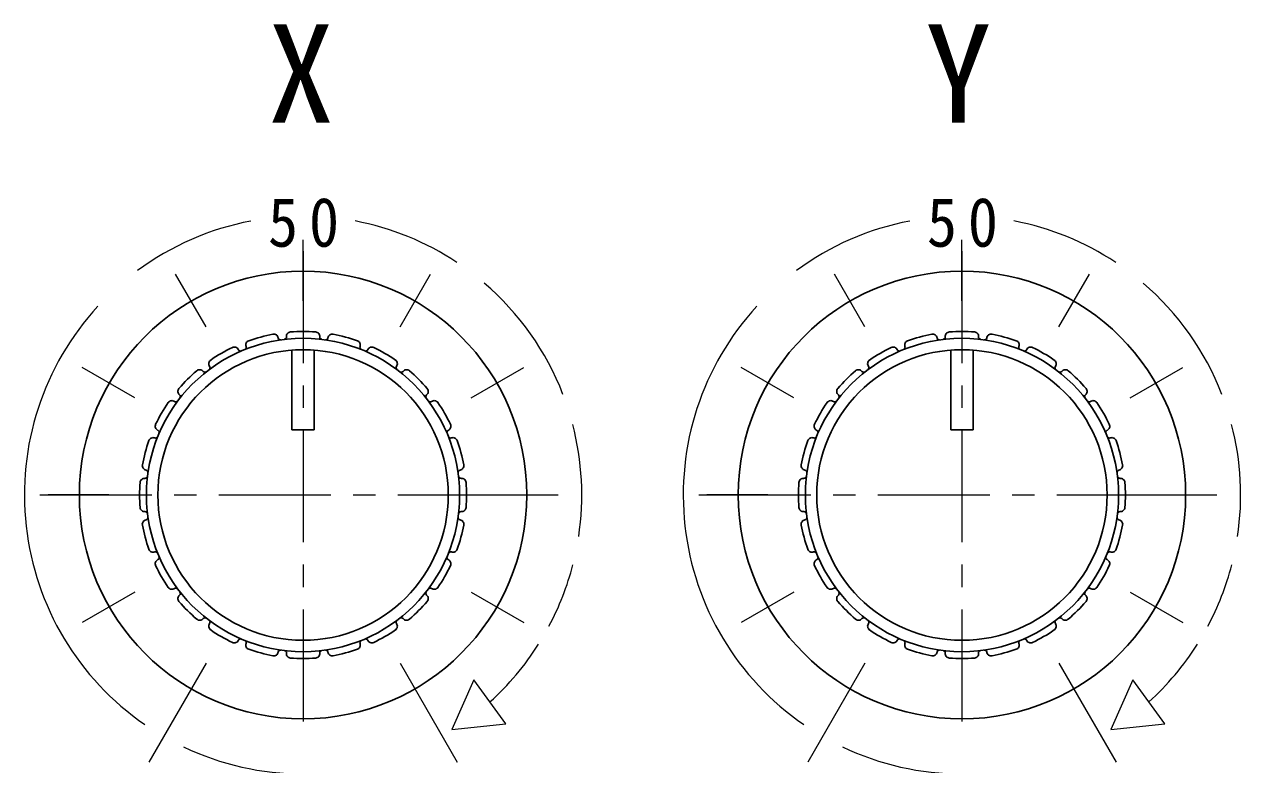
# Model space of a CAD drawing. Units: millimetres on the paper. Extents: x -288 to 1485, y -698 to 177.
# Drawn here: x -174.3 to -119.9, y 106 to 139.1 of the extents above; entities that cross this region are included whole.
import ezdxf
from ezdxf.enums import TextEntityAlignment as Align

# ---------------------------------------------------------------- set-up
doc = ezdxf.new("R2010")
doc.units = ezdxf.units.MM
doc.linetypes.add('CHAIN1', pattern=[8, 5, -1, 1, -1])
for name, color, linetype, lineweight in [('0-1_外形1', 3, 'Continuous', 25), ('0-9_中心線', 3, 'Continuous', 25), ('0-A_寸法文字', 1, 'Continuous', 9), ('0-F', 3, 'Continuous', 25)]:
    doc.layers.add(name, color=color, linetype=linetype, lineweight=lineweight)
doc.styles.add('ＭＳ ゴシック', font='')
doc.styles.get('ＭＳ ゴシック').set_extended_font_data('MS Gothic')

msp = doc.modelspace()

# ---------------------------------------------------------------- linework, layer by layer
at = {"layer": '0-1_外形1'}
for p, q in [((-162.905, 125.086), (-162.905, 125.085)), ((-162.539, 125.134), (-162.539, 125.133)), ((-161.051, 125.134), (-161.051, 125.133)), ((-160.685, 125.086), (-160.685, 125.085)), ((-133.454, 125.086), (-133.453, 125.085)), ((-133.087, 125.134), (-133.087, 125.133)), ((-131.6, 125.134), (-131.6, 125.133)), ((-131.233, 125.086), (-131.233, 125.085)), ((-164.684, 124.559), (-164.683, 124.559)), ((-164.342, 124.701), (-164.342, 124.7)), ((-162.295, 124.541), (-162.295, 120.984)), ((-161.295, 124.541), (-161.295, 120.984)), ((-159.248, 124.701), (-159.248, 124.7)), ((-158.906, 124.559), (-158.907, 124.559)), ((-135.232, 124.559), (-135.232, 124.559)), ((-134.89, 124.701), (-134.89, 124.7)), ((-132.843, 124.541), (-132.843, 120.984)), ((-131.843, 124.541), (-131.843, 120.984)), ((-129.796, 124.701), (-129.796, 124.7)), ((-129.455, 124.559), (-129.455, 124.559)), ((-166.265, 123.59), (-166.265, 123.59)), ((-165.972, 123.816), (-165.972, 123.815)), ((-157.618, 123.816), (-157.619, 123.815)), ((-157.325, 123.59), (-157.325, 123.59)), ((-136.813, 123.59), (-136.813, 123.59)), ((-136.52, 123.816), (-136.52, 123.815)), ((-128.166, 123.816), (-128.167, 123.815)), ((-127.873, 123.59), (-127.874, 123.59)), ((-167.317, 122.539), (-167.316, 122.538)), ((-156.273, 122.539), (-156.274, 122.538)), ((-137.865, 122.539), (-137.865, 122.538)), ((-126.821, 122.539), (-126.822, 122.538)), ((-167.542, 122.245), (-167.541, 122.245)), ((-156.048, 122.245), (-156.049, 122.245)), ((-138.09, 122.245), (-138.09, 122.245)), ((-126.596, 122.245), (-126.597, 122.245)), ((-168.286, 120.957), (-168.285, 120.957)), ((-162.295, 120.984), (-161.295, 120.984)), ((-155.304, 120.957), (-155.305, 120.957)), ((-138.834, 120.957), (-138.833, 120.957)), ((-132.843, 120.984), (-131.843, 120.984)), ((-125.852, 120.957), (-125.853, 120.957)), ((-168.427, 120.616), (-168.427, 120.615)), ((-155.163, 120.616), (-155.164, 120.615)), ((-138.976, 120.616), (-138.975, 120.615)), ((-125.711, 120.616), (-125.712, 120.615)), ((-168.812, 119.179), (-168.812, 119.179)), ((-154.778, 119.179), (-154.779, 119.179)), ((-139.361, 119.179), (-139.36, 119.179)), ((-125.326, 119.179), (-125.327, 119.179)), ((-168.861, 118.812), (-168.86, 118.812)), ((-154.73, 118.812), (-154.73, 118.812)), ((-139.409, 118.812), (-139.408, 118.812)), ((-125.278, 118.812), (-125.279, 118.812)), ((-168.861, 117.325), (-168.86, 117.325)), ((-168.812, 116.958), (-168.812, 116.958)), ((-154.778, 116.958), (-154.779, 116.958)), ((-154.73, 117.325), (-154.73, 117.325)), ((-139.409, 117.325), (-139.408, 117.325)), ((-139.361, 116.958), (-139.36, 116.958)), ((-125.326, 116.958), (-125.327, 116.958)), ((-125.278, 117.325), (-125.279, 117.325)), ((-168.427, 115.521), (-168.427, 115.522)), ((-155.163, 115.521), (-155.164, 115.522)), ((-138.976, 115.521), (-138.975, 115.522)), ((-125.711, 115.521), (-125.712, 115.522)), ((-168.286, 115.18), (-168.285, 115.18)), ((-155.304, 115.18), (-155.305, 115.18)), ((-138.834, 115.18), (-138.833, 115.18)), ((-125.852, 115.18), (-125.853, 115.18)), ((-167.542, 113.892), (-167.541, 113.892)), ((-156.048, 113.892), (-156.049, 113.892)), ((-138.09, 113.892), (-138.09, 113.892)), ((-126.596, 113.892), (-126.597, 113.892)), ((-167.317, 113.598), (-167.316, 113.599)), ((-156.273, 113.598), (-156.274, 113.599)), ((-137.865, 113.598), (-137.865, 113.599)), ((-126.821, 113.598), (-126.822, 113.599)), ((-166.265, 112.546), (-166.265, 112.547)), ((-165.972, 112.321), (-165.972, 112.322)), ((-157.618, 112.321), (-157.619, 112.322)), ((-157.325, 112.546), (-157.325, 112.547)), ((-136.813, 112.546), (-136.813, 112.547)), ((-136.52, 112.321), (-136.52, 112.322)), ((-128.166, 112.321), (-128.167, 112.322)), ((-127.873, 112.546), (-127.874, 112.547)), ((-164.684, 111.578), (-164.683, 111.578)), ((-158.906, 111.578), (-158.907, 111.578)), ((-135.232, 111.578), (-135.232, 111.578)), ((-129.455, 111.578), (-129.455, 111.578)), ((-164.342, 111.436), (-164.342, 111.437)), ((-162.905, 111.051), (-162.905, 111.052)), ((-162.539, 111.003), (-162.539, 111.004)), ((-161.051, 111.003), (-161.051, 111.004)), ((-160.685, 111.051), (-160.685, 111.052)), ((-159.248, 111.436), (-159.248, 111.437)), ((-134.89, 111.436), (-134.89, 111.437)), ((-133.454, 111.051), (-133.453, 111.052)), ((-133.087, 111.003), (-133.087, 111.004)), ((-131.6, 111.003), (-131.6, 111.004)), ((-131.233, 111.051), (-131.233, 111.052)), ((-129.796, 111.436), (-129.796, 111.437))]:
    msp.add_line(p, q, dxfattribs=at)
for centre, radius in [((-161.795, 118.068), 10), ((-132.343, 118.068), 10), ((-161.795, 118.068), 7), ((-132.343, 118.068), 7), ((-161.795, 118.068), 6.492), ((-132.343, 118.068), 6.492)]:
    msp.add_circle(centre, radius, dxfattribs=at)
for centre, radius, start, end in [((-161.792, 118.058), 7.317, 100.6102, 109.3898), ((-163.103, 125.054), 0.2, 9, 100.6102), ((-162.807, 125.101), 0.1, 189, 278.1948), ((-162.638, 125.124), 0.1, 276.8052, 6), ((-162.34, 125.154), 0.2, 94.3898, 186), ((-161.795, 118.057), 7.317, 85.6102, 94.3898), ((-161.25, 125.154), 0.2, 354, 85.6102), ((-160.952, 125.124), 0.1, 174, 263.1948), ((-160.784, 125.101), 0.1, 261.8052, 351), ((-160.487, 125.054), 0.2, 79.3898, 171), ((-161.798, 118.058), 7.317, 70.6102, 79.3898), ((-132.34, 118.058), 7.317, 100.6102, 109.3898), ((-133.651, 125.054), 0.2, 9, 100.6102), ((-133.355, 125.101), 0.1, 189, 278.1948), ((-133.187, 125.124), 0.1, 276.8052, 6), ((-132.888, 125.154), 0.2, 94.3898, 186), ((-132.343, 118.057), 7.317, 85.6102, 94.3898), ((-131.799, 125.154), 0.2, 354, 85.6102), ((-131.5, 125.124), 0.1, 174, 263.1948), ((-131.332, 125.101), 0.1, 261.8052, 351), ((-131.036, 125.054), 0.2, 79.3898, 171), ((-132.346, 118.058), 7.317, 70.6102, 79.3898), ((-161.79, 118.059), 7.317, 115.6102, 124.3898), ((-164.866, 124.477), 0.2, 24, 115.6102), ((-164.592, 124.6), 0.1, 204, 293.1948), ((-164.436, 124.665), 0.1, 291.8052, 21), ((-164.155, 124.772), 0.2, 109.3898, 201), ((-159.435, 124.772), 0.2, 339, 70.6102), ((-159.155, 124.665), 0.1, 159, 248.1948), ((-158.998, 124.6), 0.1, 246.8052, 336), ((-158.724, 124.477), 0.2, 64.3898, 156), ((-161.801, 118.059), 7.317, 55.6102, 64.3898), ((-132.338, 118.059), 7.317, 115.6102, 124.3898), ((-135.414, 124.477), 0.2, 24, 115.6102), ((-135.141, 124.6), 0.1, 204, 293.1948), ((-134.984, 124.665), 0.1, 291.8052, 21), ((-134.703, 124.772), 0.2, 109.3898, 201), ((-129.983, 124.772), 0.2, 339, 70.6102), ((-129.703, 124.665), 0.1, 159, 248.1948), ((-129.546, 124.6), 0.1, 246.8052, 336), ((-129.272, 124.477), 0.2, 64.3898, 156), ((-132.349, 118.059), 7.317, 55.6102, 64.3898), ((-165.81, 123.932), 0.2, 124.3898, 216), ((-157.78, 123.932), 0.2, 324, 55.6102), ((-136.358, 123.932), 0.2, 124.3898, 216), ((-128.329, 123.932), 0.2, 324, 55.6102), ((-161.787, 118.061), 7.317, 130.6102, 139.3898), ((-166.42, 123.464), 0.2, 39, 130.6102), ((-166.188, 123.653), 0.1, 219, 308.1948), ((-166.053, 123.757), 0.1, 306.8052, 36), ((-157.537, 123.757), 0.1, 144, 233.1948), ((-157.403, 123.653), 0.1, 231.8052, 321), ((-157.17, 123.464), 0.2, 49.3898, 141), ((-161.803, 118.061), 7.317, 40.6102, 49.3898), ((-132.335, 118.061), 7.317, 130.6102, 139.3898), ((-136.968, 123.464), 0.2, 39, 130.6102), ((-136.736, 123.653), 0.1, 219, 308.1948), ((-136.601, 123.757), 0.1, 306.8052, 36), ((-128.085, 123.757), 0.1, 144, 233.1948), ((-127.951, 123.653), 0.1, 231.8052, 321), ((-127.718, 123.464), 0.2, 49.3898, 141), ((-132.351, 118.061), 7.317, 40.6102, 49.3898), ((-167.191, 122.694), 0.2, 139.3898, 231), ((-167.38, 122.461), 0.1, 321.8052, 51), ((-156.21, 122.461), 0.1, 129, 218.1948), ((-156.4, 122.694), 0.2, 309, 40.6102), ((-137.739, 122.694), 0.2, 139.3898, 231), ((-137.928, 122.461), 0.1, 321.8052, 51), ((-126.758, 122.461), 0.1, 129, 218.1948), ((-126.948, 122.694), 0.2, 309, 40.6102), ((-161.786, 118.063), 7.317, 145.6102, 154.3898), ((-167.659, 122.083), 0.2, 54, 145.6102), ((-167.483, 122.326), 0.1, 234, 323.1948), ((-156.107, 122.326), 0.1, 216.8052, 306), ((-155.931, 122.083), 0.2, 34.3898, 126), ((-161.805, 118.063), 7.317, 25.6102, 34.3898), ((-132.334, 118.063), 7.317, 145.6102, 154.3898), ((-138.207, 122.083), 0.2, 54, 145.6102), ((-138.032, 122.326), 0.1, 234, 323.1948), ((-126.655, 122.326), 0.1, 216.8052, 306), ((-126.479, 122.083), 0.2, 34.3898, 126), ((-132.353, 118.063), 7.317, 25.6102, 34.3898), ((-168.204, 121.139), 0.2, 154.3898, 246), ((-168.327, 120.866), 0.1, 336.8052, 66), ((-155.264, 120.866), 0.1, 114, 203.1948), ((-155.386, 121.139), 0.2, 294, 25.6102), ((-138.752, 121.139), 0.2, 154.3898, 246), ((-138.875, 120.866), 0.1, 336.8052, 66), ((-125.812, 120.866), 0.1, 114, 203.1948), ((-125.935, 121.139), 0.2, 294, 25.6102), ((-161.784, 118.066), 7.317, 160.6102, 169.3898), ((-168.498, 120.429), 0.2, 69, 160.6102), ((-168.392, 120.709), 0.1, 249, 338.1948), ((-155.199, 120.709), 0.1, 201.8052, 291), ((-155.092, 120.429), 0.2, 19.3898, 111), ((-161.806, 118.066), 7.317, 10.6102, 19.3898), ((-132.333, 118.066), 7.317, 160.6102, 169.3898), ((-139.046, 120.429), 0.2, 69, 160.6102), ((-138.94, 120.709), 0.1, 249, 338.1948), ((-125.747, 120.709), 0.1, 201.8052, 291), ((-125.64, 120.429), 0.2, 19.3898, 111), ((-132.354, 118.066), 7.317, 10.6102, 19.3898), ((-168.78, 119.376), 0.2, 169.3898, 261), ((-168.828, 119.08), 0.1, 351.8052, 81), ((-154.762, 119.08), 0.1, 99, 188.1948), ((-154.81, 119.376), 0.2, 279, 10.6102), ((-139.328, 119.376), 0.2, 169.3898, 261), ((-139.376, 119.08), 0.1, 351.8052, 81), ((-125.31, 119.08), 0.1, 99, 188.1948), ((-125.358, 119.376), 0.2, 279, 10.6102), ((-161.784, 118.068), 7.317, 175.6102, 184.3898), ((-168.881, 118.613), 0.2, 84, 175.6102), ((-168.85, 118.912), 0.1, 264, 353.1948), ((-154.74, 118.912), 0.1, 186.8052, 276), ((-154.709, 118.613), 0.2, 4.3898, 96), ((-161.806, 118.068), 7.317, 355.6102, 4.3898), ((-132.332, 118.068), 7.317, 175.6102, 184.3898), ((-139.429, 118.613), 0.2, 84, 175.6102), ((-139.398, 118.912), 0.1, 264, 353.1948), ((-125.288, 118.912), 0.1, 186.8052, 276), ((-125.258, 118.613), 0.2, 4.3898, 96), ((-132.354, 118.068), 7.317, 355.6102, 4.3898), ((-168.881, 117.524), 0.2, 184.3898, 276), ((-154.709, 117.524), 0.2, 264, 355.6102), ((-139.429, 117.524), 0.2, 184.3898, 276), ((-125.258, 117.524), 0.2, 264, 355.6102), ((-168.78, 116.761), 0.2, 99, 190.6102), ((-168.85, 117.225), 0.1, 6.8052, 96), ((-168.828, 117.057), 0.1, 279, 8.1948), ((-154.762, 117.057), 0.1, 171.8052, 261), ((-154.74, 117.225), 0.1, 84, 173.1948), ((-154.81, 116.761), 0.2, 349.3898, 81), ((-139.328, 116.761), 0.2, 99, 190.6102), ((-139.398, 117.225), 0.1, 6.8052, 96), ((-139.376, 117.057), 0.1, 279, 8.1948), ((-125.31, 117.057), 0.1, 171.8052, 261), ((-125.288, 117.225), 0.1, 84, 173.1948), ((-125.358, 116.761), 0.2, 349.3898, 81), ((-161.784, 118.071), 7.317, 190.6102, 199.3898), ((-161.806, 118.071), 7.317, 340.6102, 349.3898), ((-132.333, 118.071), 7.317, 190.6102, 199.3898), ((-132.354, 118.071), 7.317, 340.6102, 349.3898), ((-168.498, 115.708), 0.2, 199.3898, 291), ((-168.392, 115.428), 0.1, 21.8052, 111), ((-168.327, 115.271), 0.1, 294, 23.1948), ((-155.264, 115.271), 0.1, 156.8052, 246), ((-155.199, 115.428), 0.1, 69, 158.1948), ((-155.092, 115.708), 0.2, 249, 340.6102), ((-139.046, 115.708), 0.2, 199.3898, 291), ((-138.94, 115.428), 0.1, 21.8052, 111), ((-138.875, 115.271), 0.1, 294, 23.1948), ((-125.812, 115.271), 0.1, 156.8052, 246), ((-125.747, 115.428), 0.1, 69, 158.1948), ((-125.64, 115.708), 0.2, 249, 340.6102), ((-168.204, 114.997), 0.2, 114, 205.6102), ((-161.786, 118.074), 7.317, 205.6102, 214.3898), ((-161.805, 118.074), 7.317, 325.6102, 334.3898), ((-155.386, 114.997), 0.2, 334.3898, 66), ((-138.752, 114.997), 0.2, 114, 205.6102), ((-132.334, 118.074), 7.317, 205.6102, 214.3898), ((-132.353, 118.074), 7.317, 325.6102, 334.3898), ((-125.935, 114.997), 0.2, 334.3898, 66), ((-167.659, 114.054), 0.2, 214.3898, 306), ((-167.483, 113.811), 0.1, 36.8052, 126), ((-167.38, 113.676), 0.1, 309, 38.1948), ((-156.21, 113.676), 0.1, 141.8052, 231), ((-156.107, 113.811), 0.1, 54, 143.1948), ((-155.931, 114.054), 0.2, 234, 325.6102), ((-138.207, 114.054), 0.2, 214.3898, 306), ((-138.032, 113.811), 0.1, 36.8052, 126), ((-137.928, 113.676), 0.1, 309, 38.1948), ((-126.758, 113.676), 0.1, 141.8052, 231), ((-126.655, 113.811), 0.1, 54, 143.1948), ((-126.479, 114.054), 0.2, 234, 325.6102), ((-167.191, 113.443), 0.2, 129, 220.6102), ((-161.787, 118.076), 7.317, 220.6102, 229.3898), ((-161.803, 118.076), 7.317, 310.6102, 319.3898), ((-156.4, 113.443), 0.2, 319.3898, 51), ((-137.739, 113.443), 0.2, 129, 220.6102), ((-132.335, 118.076), 7.317, 220.6102, 229.3898), ((-132.351, 118.076), 7.317, 310.6102, 319.3898), ((-126.948, 113.443), 0.2, 319.3898, 51), ((-166.188, 112.483), 0.1, 51.8052, 141), ((-157.403, 112.483), 0.1, 39, 128.1948), ((-136.736, 112.483), 0.1, 51.8052, 141), ((-127.951, 112.483), 0.1, 39, 128.1948), ((-166.42, 112.673), 0.2, 229.3898, 321), ((-165.81, 112.205), 0.2, 144, 235.6102), ((-166.053, 112.38), 0.1, 324, 53.1948), ((-161.79, 118.078), 7.317, 235.6102, 244.3898), ((-161.801, 118.078), 7.317, 295.6102, 304.3898), ((-157.78, 112.205), 0.2, 304.3898, 36), ((-157.537, 112.38), 0.1, 126.8052, 216), ((-157.17, 112.673), 0.2, 219, 310.6102), ((-136.968, 112.673), 0.2, 229.3898, 321), ((-136.358, 112.205), 0.2, 144, 235.6102), ((-136.601, 112.38), 0.1, 324, 53.1948), ((-132.338, 118.078), 7.317, 235.6102, 244.3898), ((-132.349, 118.078), 7.317, 295.6102, 304.3898), ((-128.329, 112.205), 0.2, 304.3898, 36), ((-128.085, 112.38), 0.1, 126.8052, 216), ((-127.718, 112.673), 0.2, 219, 310.6102), ((-164.866, 111.66), 0.2, 244.3898, 336), ((-164.592, 111.537), 0.1, 66.8052, 156), ((-164.436, 111.472), 0.1, 339, 68.1948), ((-159.155, 111.472), 0.1, 111.8052, 201), ((-158.998, 111.537), 0.1, 24, 113.1948), ((-158.724, 111.66), 0.2, 204, 295.6102), ((-135.414, 111.66), 0.2, 244.3898, 336), ((-135.141, 111.537), 0.1, 66.8052, 156), ((-134.984, 111.472), 0.1, 339, 68.1948), ((-129.703, 111.472), 0.1, 111.8052, 201), ((-129.546, 111.537), 0.1, 24, 113.1948), ((-129.272, 111.66), 0.2, 204, 295.6102), ((-164.155, 111.365), 0.2, 159, 250.6102), ((-161.792, 118.079), 7.317, 250.6102, 259.3898), ((-163.103, 111.083), 0.2, 259.3898, 351), ((-162.807, 111.036), 0.1, 81.8052, 171), ((-162.638, 111.013), 0.1, 354, 83.1948), ((-162.34, 110.983), 0.2, 174, 265.6102), ((-161.25, 110.983), 0.2, 274.3898, 6), ((-160.952, 111.013), 0.1, 96.8052, 186), ((-160.784, 111.036), 0.1, 9, 98.1948), ((-160.487, 111.083), 0.2, 189, 280.6102), ((-161.798, 118.079), 7.317, 280.6102, 289.3898), ((-159.435, 111.365), 0.2, 289.3898, 21), ((-134.703, 111.365), 0.2, 159, 250.6102), ((-132.34, 118.079), 7.317, 250.6102, 259.3898), ((-133.651, 111.083), 0.2, 259.3898, 351), ((-133.355, 111.036), 0.1, 81.8052, 171), ((-133.187, 111.013), 0.1, 354, 83.1948), ((-132.888, 110.983), 0.2, 174, 265.6102), ((-131.799, 110.983), 0.2, 274.3898, 6), ((-131.5, 111.013), 0.1, 96.8052, 186), ((-131.332, 111.036), 0.1, 9, 98.1948), ((-131.036, 111.083), 0.2, 189, 280.6102), ((-132.346, 118.079), 7.317, 280.6102, 289.3898), ((-129.983, 111.365), 0.2, 289.3898, 21), ((-161.795, 118.079), 7.317, 265.6102, 274.3898), ((-132.343, 118.079), 7.317, 265.6102, 274.3898)]:
    msp.add_arc(centre, radius, start, end, dxfattribs=at)
at = {"layer": '0-9_中心線', "color": 4, "linetype": 'CHAIN1', "lineweight": 9}
for p, q in [((-161.795, 128.956), (-161.795, 107.054)), ((-132.343, 128.956), (-132.343, 107.054)), ((-173.555, 118.068), (-150.227, 118.068)), ((-144.103, 118.068), (-120.775, 118.068))]:
    msp.add_line(p, q, dxfattribs=at)
at = {"layer": '0-A_寸法文字'}
for p, q in [((-166.133, 110.555), (-168.684, 106.136)), ((-157.457, 110.555), (-154.906, 106.136)), ((-136.681, 110.555), (-139.233, 106.136)), ((-128.005, 110.555), (-125.454, 106.136))]:
    msp.add_line(p, q, dxfattribs=at)
for points in [[(-155.14, 107.591), (-152.728, 107.844), (-154.154, 109.806)], [(-125.688, 107.591), (-123.277, 107.844), (-124.702, 109.806)]]:
    msp.add_lwpolyline(points, close=True, dxfattribs=at)
for centre, start, end in [((-161.795, 118.068), 100.7659, 126.4453), ((-161.795, 118.068), 56.5215, 79.2548), ((-132.343, 118.068), 100.7659, 126.4453), ((-132.343, 118.068), 56.5215, 79.2548), ((-161.795, 118.068), 21.1559, 49.4693), ((-132.343, 118.068), 21.1559, 49.4693), ((-161.795, 118.068), 137.4201, 235.4001), ((-132.343, 118.068), 137.4201, 235.4001), ((-161.795, 118.068), 351.4731, 14.6479), ((-132.343, 118.068), 351.4731, 14.6479), ((-161.795, 118.068), 331.9203, 345.5148), ((-132.343, 118.068), 331.9203, 345.5148), ((-161.795, 118.068), 312.1075, 327.6275), ((-132.343, 118.068), 312.1075, 327.6275), ((-161.795, 118.068), 244.5999, 270), ((-132.343, 118.068), 244.5999, 270)]:
    msp.add_arc(centre, 12.459, start, end, dxfattribs=at)
at = {"layer": '0-F', "color": 1, "lineweight": 9}
for p, q in [((-161.795, 126.744), (-161.795, 129.466)), ((-132.343, 126.744), (-132.343, 129.466)), ((-166.133, 125.582), (-167.494, 127.939)), ((-157.457, 125.582), (-156.096, 127.939)), ((-136.681, 125.582), (-138.042, 127.939)), ((-128.005, 125.582), (-126.645, 127.939)), ((-169.309, 122.406), (-171.665, 123.767)), ((-154.282, 122.406), (-151.925, 123.767)), ((-139.857, 122.406), (-142.214, 123.767)), ((-124.83, 122.406), (-122.473, 123.767)), ((-170.471, 118.068), (-173.192, 118.068)), ((-153.119, 118.068), (-150.398, 118.068)), ((-141.019, 118.068), (-143.741, 118.068)), ((-123.667, 118.068), (-120.946, 118.068)), ((-169.309, 113.73), (-171.665, 112.37)), ((-154.282, 113.73), (-151.925, 112.37)), ((-139.857, 113.73), (-142.214, 112.37)), ((-124.83, 113.73), (-122.473, 112.37))]:
    msp.add_line(p, q, dxfattribs=at)

# ---------------------------------------------------------------- texts
at = {"layer": '0-A_寸法文字', "color": 5, "style": 'ＭＳ ゴシック'}
for s, p in [('X', (-163.38, 133.375)), ('Y', (-133.996, 133.375))]:
    msp.add_text(s, height=4.399, dxfattribs=at).set_placement(p, align=Align.BOTTOM_LEFT)
at = {"layer": '0-A_寸法文字', "char_height": 2.199, "attachment_point": 7, "style": 'ＭＳ ゴシック'}
for insert in [(-163.361, 129.124), (-133.91, 129.124)]:
    msp.add_mtext('\\T1.36;\\W0.9;50', dxfattribs=dict(at, insert=insert))

doc.saveas('drawing.dxf')
